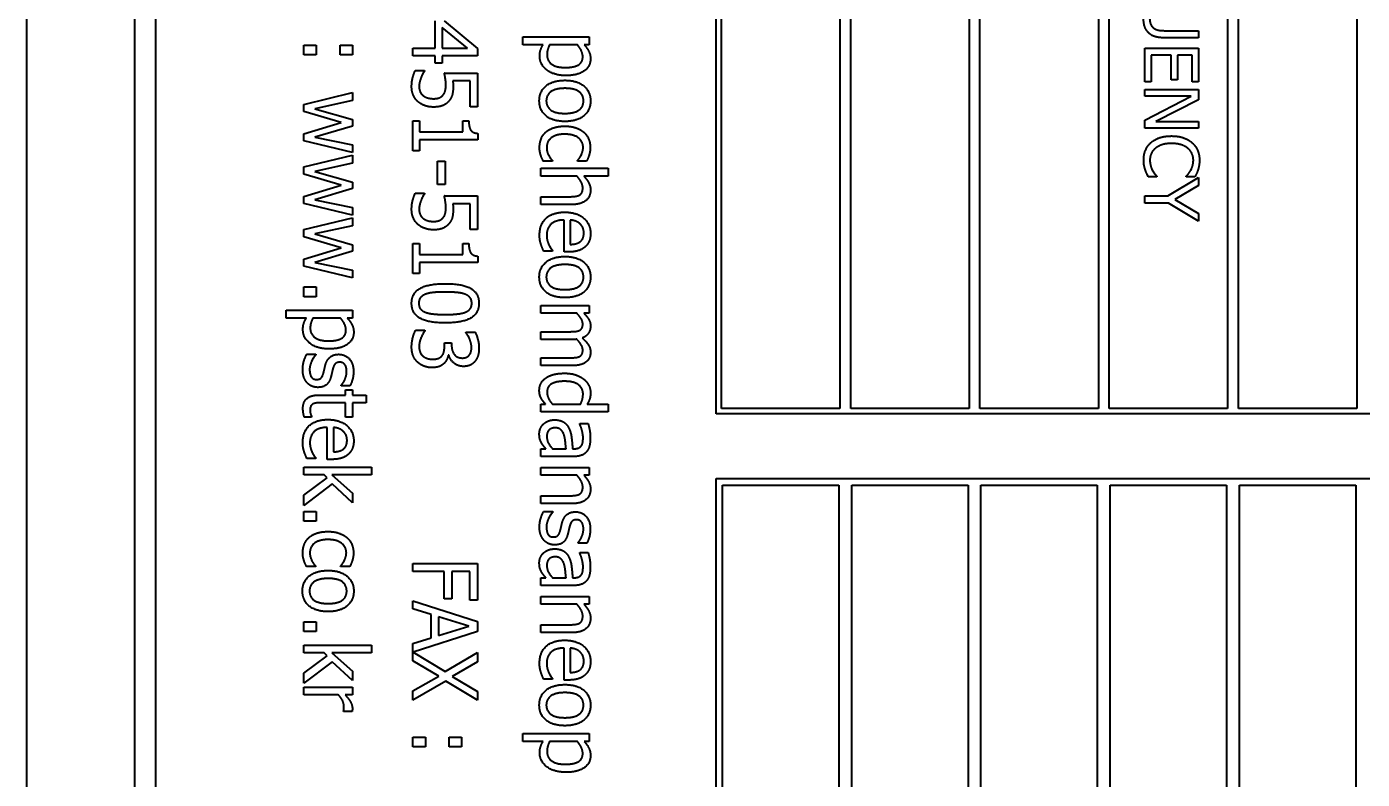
# Model space of a CAD drawing. Header units: millimetres. Extents: x 0 to 1682, y 0 to 1188.
# Drawn here: x 592.8 to 654.8, y 773.7 to 808.6 of the extents above; entities that cross this region are included whole.
import ezdxf

# ---------------------------------------------------------------- set-up
doc = ezdxf.new("R2010")
doc.units = ezdxf.units.MM
doc.header["$LTSCALE"] = 2
doc.layers.add('가시적인 것(ISO)', color=3, linetype='Continuous', lineweight=40)

msp = doc.modelspace()

# ---------------------------------------------------------------- linework, layer by layer
at = {"layer": '가시적인 것(ISO)'}
for p, q in [((592.821, 685.617), (592.821, 845.617)), ((597.821, 835.617), (597.821, 695.617)), ((624.821, 790.617), (624.821, 835.617)), ((625.071, 790.867), (625.071, 835.367)), ((630.571, 835.367), (630.571, 790.867)), ((631.071, 790.867), (631.071, 835.367)), ((636.571, 835.367), (636.571, 790.867)), ((637.071, 790.867), (637.071, 835.367)), ((642.571, 835.367), (642.571, 790.867)), ((643.071, 790.867), (643.071, 835.367)), ((648.571, 835.367), (648.571, 790.867)), ((649.071, 790.867), (649.071, 835.367)), ((654.571, 835.367), (654.571, 790.867)), ((598.821, 696.534), (598.821, 834.701)), ((611.784, 807.609), (611.784, 808.869)), ((612.107, 808.57), (612.107, 807.609)), ((613.279, 807.609), (612.107, 808.57)), ((612.207, 808.869), (613.753, 807.595)), ((615.851, 807.767), (615.851, 808.127)), ((615.851, 808.127), (618.931, 808.127)), ((618.931, 808.127), (618.931, 807.767)), ((645.65, 808.417), (647.219, 808.417)), ((647.219, 808.085), (645.659, 808.085)), ((647.219, 808.417), (647.219, 808.085)), ((605.688, 807.291), (605.688, 807.748)), ((605.688, 807.748), (606.261, 807.748)), ((606.261, 807.291), (605.688, 807.291)), ((606.261, 807.748), (606.261, 807.291)), ((607.365, 807.291), (607.365, 807.748)), ((607.365, 807.748), (607.939, 807.748)), ((607.939, 807.291), (607.365, 807.291)), ((607.939, 807.748), (607.939, 807.291)), ((610.753, 807.242), (610.753, 807.609)), ((610.753, 807.609), (611.784, 807.609)), ((611.784, 807.242), (610.753, 807.242)), ((611.784, 806.904), (611.784, 807.242)), ((612.107, 807.609), (613.279, 807.609)), ((613.753, 807.242), (612.107, 807.242)), ((612.107, 807.242), (612.107, 806.904)), ((613.753, 807.595), (613.753, 807.242)), ((616.794, 807.767), (615.851, 807.767)), ((618.379, 807.767), (617.1, 807.767)), ((618.931, 807.767), (618.695, 807.767)), ((644.719, 806.045), (644.719, 807.609)), ((644.719, 807.609), (647.219, 807.609)), ((645.942, 807.276), (645.014, 807.276)), ((645.014, 807.276), (645.014, 806.045)), ((645.942, 806.128), (645.942, 807.276)), ((646.923, 807.276), (646.238, 807.276)), ((646.238, 807.276), (646.238, 806.128)), ((646.923, 806.045), (646.923, 807.276)), ((647.219, 807.609), (647.219, 806.045)), ((612.107, 806.904), (611.784, 806.904)), ((610.86, 806.566), (611.286, 806.566)), ((611.286, 806.566), (611.286, 806.54)), ((612.207, 806.45), (613.753, 806.45)), ((613.401, 806.083), (612.601, 806.083)), ((613.401, 804.887), (613.401, 806.083)), ((613.753, 806.45), (613.753, 804.887)), ((645.014, 806.045), (644.719, 806.045)), ((646.238, 806.128), (645.942, 806.128)), ((647.219, 806.045), (646.923, 806.045)), ((605.688, 804.996), (607.939, 805.543)), ((607.939, 805.543), (607.939, 805.169)), ((644.719, 805.37), (644.719, 805.68)), ((644.719, 805.68), (647.219, 805.68)), ((647.219, 805.68), (647.219, 805.208)), ((605.688, 804.665), (605.688, 804.996)), ((607.939, 805.169), (606.196, 804.792)), ((606.196, 804.792), (607.939, 804.286)), ((613.753, 804.887), (613.401, 804.887)), ((644.719, 804.264), (646.874, 805.37)), ((646.874, 805.37), (644.719, 805.37)), ((647.219, 805.208), (645.239, 804.201)), ((607.423, 804.147), (605.688, 804.665)), ((605.688, 803.625), (607.423, 804.147)), ((607.939, 804.286), (607.939, 803.989)), ((610.753, 802.844), (610.753, 804.235)), ((610.753, 804.235), (611.059, 804.235)), ((611.059, 804.235), (611.059, 803.717)), ((613.07, 803.717), (613.07, 804.235)), ((613.07, 804.235), (613.345, 804.235)), ((644.719, 803.891), (644.719, 804.264)), ((645.239, 804.201), (647.219, 804.201)), ((647.219, 804.201), (647.219, 803.891)), ((605.688, 803.294), (605.688, 803.625)), ((607.939, 803.989), (606.196, 803.469)), ((611.059, 803.717), (613.07, 803.717)), ((613.763, 803.647), (613.763, 803.35)), ((647.219, 803.891), (644.719, 803.891)), ((607.939, 802.752), (605.688, 803.294)), ((606.196, 803.469), (607.939, 803.114)), ((607.939, 803.114), (607.939, 802.752)), ((613.763, 803.35), (611.059, 803.35)), ((611.059, 803.35), (611.059, 802.844)), ((605.688, 802.088), (607.939, 802.635)), ((607.939, 802.635), (607.939, 802.261)), ((611.059, 802.844), (610.753, 802.844)), ((611.884, 801.274), (611.884, 802.353)), ((611.884, 802.353), (612.248, 802.353)), ((612.248, 802.353), (612.248, 801.274)), ((617.232, 802.353), (616.806, 802.353)), ((617.232, 802.375), (617.232, 802.353)), ((618.384, 802.353), (618.384, 802.375)), ((618.809, 802.353), (618.384, 802.353)), ((605.688, 801.758), (605.688, 802.088)), ((607.423, 801.24), (605.688, 801.758)), ((607.939, 802.261), (606.196, 801.884)), ((606.196, 801.884), (607.939, 801.378)), ((616.68, 801.665), (616.68, 802.025)), ((616.68, 802.025), (619.814, 802.025)), ((618.362, 801.665), (616.68, 801.665)), ((619.814, 801.665), (618.681, 801.665)), ((619.814, 802.025), (619.814, 801.665)), ((605.688, 800.717), (607.423, 801.24)), ((607.939, 801.082), (606.196, 800.562)), ((607.939, 801.378), (607.939, 801.082)), ((612.248, 801.274), (611.884, 801.274)), ((645.286, 801.63), (644.889, 801.63)), ((645.286, 801.654), (645.286, 801.63)), ((645.79, 800.747), (647.219, 801.592)), ((647.219, 801.223), (646.118, 800.579)), ((646.651, 801.63), (646.651, 801.656)), ((647.052, 801.63), (646.651, 801.63)), ((647.219, 801.592), (647.219, 801.223)), ((605.688, 800.387), (605.688, 800.717)), ((606.196, 800.562), (607.939, 800.207)), ((610.86, 800.865), (611.286, 800.865)), ((611.286, 800.865), (611.286, 800.839)), ((612.207, 800.749), (613.753, 800.749)), ((613.753, 800.749), (613.753, 799.186)), ((616.68, 800.345), (616.68, 800.705)), ((616.68, 800.705), (617.963, 800.705)), ((644.719, 800.414), (644.719, 800.747)), ((644.719, 800.747), (645.79, 800.747)), ((646.118, 800.579), (647.219, 799.922)), ((607.939, 799.844), (605.688, 800.387)), ((607.939, 800.207), (607.939, 799.844)), ((613.401, 800.382), (612.601, 800.382)), ((613.401, 799.186), (613.401, 800.382)), ((618.141, 800.345), (616.68, 800.345)), ((645.825, 800.414), (644.719, 800.414)), ((647.219, 799.57), (645.825, 800.414)), ((647.219, 799.922), (647.219, 799.57)), ((605.688, 799.181), (607.939, 799.728)), ((605.688, 798.85), (605.688, 799.181)), ((607.939, 799.353), (606.196, 798.976)), ((607.939, 799.728), (607.939, 799.353)), ((613.753, 799.186), (613.401, 799.186)), ((617.767, 798.14), (617.767, 799.623)), ((618.056, 799.623), (618.056, 798.49)), ((607.423, 798.332), (605.688, 798.85)), ((606.196, 798.976), (607.939, 798.471)), ((605.688, 797.81), (607.423, 798.332)), ((607.939, 798.174), (606.196, 797.654)), ((607.939, 798.471), (607.939, 798.174)), ((610.753, 797.143), (610.753, 798.534)), ((610.753, 798.534), (611.059, 798.534)), ((611.059, 798.534), (611.059, 798.016)), ((611.059, 798.016), (613.07, 798.016)), ((613.07, 798.016), (613.07, 798.534)), ((613.07, 798.534), (613.345, 798.534)), ((613.763, 797.946), (613.763, 797.649)), ((617.232, 798.182), (616.818, 798.182)), ((617.232, 798.203), (617.232, 798.182)), ((617.973, 798.14), (617.767, 798.14)), ((605.688, 797.479), (605.688, 797.81)), ((607.939, 796.937), (605.688, 797.479)), ((606.196, 797.654), (607.939, 797.299)), ((613.763, 797.649), (611.059, 797.649)), ((611.059, 797.649), (611.059, 797.143)), ((607.939, 797.299), (607.939, 796.937)), ((611.059, 797.143), (610.753, 797.143)), ((605.688, 796.057), (605.688, 796.514)), ((605.688, 796.514), (606.261, 796.514)), ((606.261, 796.514), (606.261, 796.057)), ((606.261, 796.057), (605.688, 796.057)), ((616.68, 795.291), (616.68, 795.651)), ((616.68, 795.651), (618.931, 795.651)), ((618.931, 795.651), (618.931, 795.291)), ((604.859, 795.072), (604.859, 795.432)), ((604.859, 795.432), (607.939, 795.432)), ((605.802, 795.072), (604.859, 795.072)), ((607.387, 795.072), (606.108, 795.072)), ((607.939, 795.072), (607.703, 795.072)), ((607.939, 795.432), (607.939, 795.072)), ((618.362, 795.291), (616.68, 795.291)), ((618.931, 795.291), (618.683, 795.291)), ((610.875, 794.501), (611.3, 794.501)), ((611.3, 794.501), (611.3, 794.474)), ((613.206, 794.401), (613.206, 794.423)), ((613.206, 794.423), (613.632, 794.423)), ((616.68, 794.078), (616.68, 794.438)), ((616.68, 794.438), (617.983, 794.438)), ((612.214, 793.757), (612.214, 793.92)), ((612.214, 793.92), (612.547, 793.92)), ((612.547, 793.92), (612.547, 793.793)), ((618.163, 794.078), (616.68, 794.078)), ((605.824, 793.397), (606.249, 793.397)), ((606.249, 793.397), (606.249, 793.378)), ((612.421, 793.351), (612.392, 793.351)), ((616.68, 792.865), (616.68, 793.224)), ((616.68, 793.224), (617.983, 793.224)), ((618.163, 792.865), (616.68, 792.865)), ((607.423, 791.931), (607.423, 791.951)), ((607.829, 791.931), (607.423, 791.931)), ((606.378, 791.493), (607.625, 791.493)), ((607.625, 791.134), (606.553, 791.134)), ((607.625, 791.493), (607.625, 791.737)), ((607.625, 791.737), (607.939, 791.737)), ((607.625, 790.472), (607.625, 791.134)), ((607.939, 791.737), (607.939, 791.493)), ((607.939, 791.493), (608.585, 791.493)), ((608.585, 791.134), (607.939, 791.134)), ((607.939, 791.134), (607.939, 790.472)), ((608.585, 791.493), (608.585, 791.134)), ((616.68, 790.713), (616.68, 791.073)), ((616.68, 791.073), (616.908, 791.073)), ((619.814, 790.713), (616.68, 790.713)), ((617.227, 791.073), (618.527, 791.073)), ((618.841, 791.073), (619.814, 791.073)), ((619.814, 791.073), (619.814, 790.713)), ((671.398, 790.617), (624.821, 790.617)), ((630.571, 790.867), (625.071, 790.867)), ((636.571, 790.867), (631.071, 790.867)), ((642.571, 790.867), (637.071, 790.867)), ((648.571, 790.867), (643.071, 790.867)), ((654.571, 790.867), (649.071, 790.867)), ((606.047, 790.472), (605.707, 790.472)), ((606.047, 790.494), (606.047, 790.472)), ((606.774, 788.508), (606.774, 789.991)), ((607.064, 789.991), (607.064, 788.858)), ((607.939, 790.472), (607.625, 790.472)), ((618.496, 790.169), (618.882, 790.169)), ((618.496, 790.147), (618.496, 790.169)), ((616.68, 788.642), (616.68, 789.002)), ((616.68, 789.002), (616.918, 789.002)), ((618.219, 788.642), (616.68, 788.642)), ((617.234, 789.002), (617.859, 789.002)), ((618.16, 789.002), (618.233, 789.002)), ((605.688, 787.786), (605.688, 788.146)), ((605.688, 788.146), (608.821, 788.146)), ((606.239, 788.549), (605.826, 788.549)), ((606.239, 788.571), (606.239, 788.549)), ((606.981, 788.508), (606.774, 788.508)), ((608.821, 788.146), (608.821, 787.786)), ((616.68, 787.776), (616.68, 788.136)), ((616.68, 788.136), (618.931, 788.136)), ((618.931, 788.136), (618.931, 787.776)), ((606.628, 787.786), (605.688, 787.786)), ((605.688, 786.848), (606.774, 787.645)), ((606.774, 787.645), (606.628, 787.786)), ((608.821, 787.786), (606.988, 787.786)), ((606.988, 787.786), (607.939, 786.94)), ((618.362, 787.776), (616.68, 787.776)), ((618.931, 787.776), (618.681, 787.776)), ((624.821, 787.617), (672.821, 787.617)), ((624.821, 695.617), (624.821, 787.617)), ((606.998, 787.37), (605.688, 786.374)), ((605.688, 786.374), (605.688, 786.848)), ((607.939, 786.493), (606.998, 787.37)), ((607.939, 786.94), (607.939, 786.493)), ((616.68, 786.456), (616.68, 786.816)), ((616.68, 786.816), (617.963, 786.816)), ((625.121, 695.917), (625.121, 787.317)), ((625.121, 787.317), (630.521, 787.317)), ((630.521, 787.317), (630.521, 695.917)), ((631.121, 695.917), (631.121, 787.317)), ((631.121, 787.317), (636.521, 787.317)), ((636.521, 787.317), (636.521, 695.917)), ((637.121, 695.917), (637.121, 787.317)), ((637.121, 787.317), (642.521, 787.317)), ((642.521, 787.317), (642.521, 695.917)), ((643.121, 695.917), (643.121, 787.317)), ((643.121, 787.317), (648.521, 787.317)), ((648.521, 787.317), (648.521, 695.917)), ((649.121, 695.917), (649.121, 787.317)), ((649.121, 787.317), (654.521, 787.317)), ((654.521, 787.317), (654.521, 695.917)), ((618.141, 786.456), (616.68, 786.456)), ((605.688, 785.632), (605.688, 786.089)), ((605.688, 786.089), (606.261, 786.089)), ((606.261, 785.632), (605.688, 785.632)), ((606.261, 786.089), (606.261, 785.632)), ((616.816, 786.082), (617.241, 786.082)), ((617.241, 786.082), (617.241, 786.062)), ((618.416, 784.616), (618.416, 784.635)), ((618.822, 784.616), (618.416, 784.616)), ((618.496, 784.178), (618.882, 784.178)), ((618.496, 784.156), (618.496, 784.178)), ((606.239, 783.527), (605.814, 783.527)), ((606.239, 783.549), (606.239, 783.527)), ((607.392, 783.527), (607.392, 783.549)), ((607.817, 783.527), (607.392, 783.527)), ((610.753, 783.301), (610.753, 783.68)), ((610.753, 783.68), (613.753, 783.68)), ((612.197, 783.301), (610.753, 783.301)), ((612.197, 782.029), (612.197, 783.301)), ((613.398, 783.301), (612.552, 783.301)), ((612.552, 783.301), (612.552, 782.029)), ((613.398, 781.973), (613.398, 783.301)), ((613.753, 783.68), (613.753, 781.973)), ((616.68, 782.652), (616.68, 783.011)), ((616.68, 783.011), (616.918, 783.011)), ((618.219, 782.652), (616.68, 782.652)), ((617.234, 783.011), (617.859, 783.011)), ((618.16, 783.011), (618.233, 783.011)), ((610.753, 781.562), (610.753, 781.946)), ((610.753, 781.946), (613.753, 780.986)), ((612.552, 782.029), (612.197, 782.029)), ((613.753, 781.973), (613.398, 781.973)), ((616.68, 781.786), (616.68, 782.146)), ((616.68, 782.146), (618.931, 782.146)), ((618.931, 782.146), (618.931, 781.786)), ((611.592, 781.305), (610.753, 781.562)), ((611.592, 780.216), (611.592, 781.305)), ((613.345, 780.763), (611.932, 781.2)), ((611.932, 781.2), (611.932, 780.323)), ((618.362, 781.786), (616.68, 781.786)), ((618.931, 781.786), (618.681, 781.786)), ((605.688, 780.51), (605.688, 780.967)), ((605.688, 780.967), (606.261, 780.967)), ((606.261, 780.967), (606.261, 780.51)), ((611.932, 780.323), (613.345, 780.763)), ((613.753, 780.986), (613.753, 780.517)), ((616.68, 780.466), (616.68, 780.826)), ((616.68, 780.826), (617.963, 780.826)), ((606.261, 780.51), (605.688, 780.51)), ((610.753, 779.958), (611.592, 780.216)), ((613.753, 780.517), (610.761, 779.559)), ((618.141, 780.466), (616.68, 780.466)), ((605.688, 779.525), (605.688, 779.885)), ((605.688, 779.885), (608.821, 779.885)), ((606.628, 779.525), (605.688, 779.525)), ((605.688, 778.587), (606.774, 779.384)), ((606.774, 779.384), (606.628, 779.525)), ((608.821, 779.525), (606.988, 779.525)), ((606.988, 779.525), (607.939, 778.679)), ((608.821, 779.885), (608.821, 779.525)), ((610.753, 779.156), (610.753, 779.958)), ((610.761, 779.559), (612.253, 778.655)), ((612.253, 778.655), (613.753, 779.537)), ((613.753, 779.537), (613.753, 779.105)), ((617.767, 778.261), (617.767, 779.744)), ((618.056, 779.744), (618.056, 778.611)), ((606.998, 779.109), (605.688, 778.113)), ((607.939, 778.232), (606.998, 779.109)), ((611.952, 778.448), (610.753, 779.156)), ((613.753, 779.105), (612.574, 778.424)), ((605.688, 778.113), (605.688, 778.587)), ((607.939, 778.679), (607.939, 778.232)), ((610.753, 777.753), (611.952, 778.448)), ((612.273, 778.212), (610.753, 777.32)), ((613.753, 777.32), (612.273, 778.212)), ((612.574, 778.424), (613.753, 777.729)), ((617.232, 778.302), (616.818, 778.302)), ((617.232, 778.324), (617.232, 778.302)), ((617.973, 778.261), (617.767, 778.261)), ((605.688, 777.573), (605.688, 777.933)), ((605.688, 777.933), (607.939, 777.933)), ((607.285, 777.573), (605.688, 777.573)), ((607.939, 777.573), (607.603, 777.573)), ((607.939, 777.933), (607.939, 777.573)), ((610.753, 777.32), (610.753, 777.753)), ((613.753, 777.729), (613.753, 777.32)), ((607.533, 776.8), (607.533, 776.819)), ((607.927, 776.8), (607.533, 776.8)), ((615.851, 775.412), (615.851, 775.771)), ((615.851, 775.771), (618.931, 775.771)), ((618.931, 775.771), (618.931, 775.412)), ((610.753, 775.156), (610.753, 775.613)), ((610.753, 775.613), (611.327, 775.613)), ((611.327, 775.156), (610.753, 775.156)), ((611.327, 775.613), (611.327, 775.156)), ((612.431, 775.156), (612.431, 775.613)), ((612.431, 775.613), (613.004, 775.613)), ((613.004, 775.156), (612.431, 775.156)), ((613.004, 775.613), (613.004, 775.156)), ((616.794, 775.412), (615.851, 775.412)), ((618.379, 775.412), (617.1, 775.412)), ((618.931, 775.412), (618.695, 775.412))]:
    msp.add_line(p, q, dxfattribs=at)
for points in [[(644.897, 808.324), (644.779, 808.443), (644.666, 808.759), (644.666, 808.99)], [(644.95, 808.99), (644.95, 808.834), (645.053, 808.591), (645.154, 808.524)], [(645.154, 808.524), (645.249, 808.461), (645.482, 808.417), (645.65, 808.417)], [(645.659, 808.085), (645.397, 808.085), (645.024, 808.19), (644.897, 808.324)], [(616.636, 807.235), (616.636, 807.393), (616.714, 807.639), (616.794, 807.767)], [(617.1, 807.767), (617.03, 807.626), (616.976, 807.425), (616.976, 807.296)], [(616.976, 807.296), (616.976, 807.016), (617.409, 806.705), (617.822, 806.705)], [(618.634, 807.201), (618.634, 807.354), (618.491, 807.639), (618.379, 807.767)], [(618.695, 807.767), (618.824, 807.634), (618.994, 807.305), (618.994, 807.113)], [(617.866, 806.333), (617.302, 806.333), (616.636, 806.844), (616.636, 807.235)], [(617.822, 806.705), (618.209, 806.705), (618.634, 806.938), (618.634, 807.201)], [(618.994, 807.113), (618.994, 806.744), (618.382, 806.333), (617.866, 806.333)], [(610.69, 805.82), (610.69, 806.024), (610.785, 806.421), (610.86, 806.566)], [(611.125, 806.231), (611.084, 806.119), (611.038, 805.932), (611.038, 805.815)], [(611.286, 806.54), (611.252, 806.496), (611.164, 806.331), (611.125, 806.231)], [(612.28, 805.888), (612.28, 806.041), (612.229, 806.355), (612.207, 806.45)], [(612.601, 806.083), (612.611, 806.015), (612.618, 805.878), (612.618, 805.825)], [(616.617, 805.156), (616.617, 805.601), (617.256, 806.112), (617.805, 806.112)], [(617.805, 806.112), (618.369, 806.112), (618.994, 805.587), (618.994, 805.156)], [(610.984, 805.12), (610.848, 805.241), (610.69, 805.599), (610.69, 805.82)], [(611.038, 805.815), (611.038, 805.701), (611.125, 805.482), (611.22, 805.404)], [(611.22, 805.404), (611.31, 805.334), (611.548, 805.258), (611.709, 805.258)], [(611.709, 805.258), (611.869, 805.258), (612.073, 805.341), (612.141, 805.419)], [(612.141, 805.419), (612.217, 805.502), (612.28, 805.74), (612.28, 805.888)], [(612.618, 805.825), (612.618, 805.606), (612.542, 805.302), (612.431, 805.164)], [(617.805, 805.74), (617.38, 805.74), (616.942, 805.436), (616.942, 805.156)], [(618.668, 805.156), (618.668, 805.436), (618.243, 805.74), (617.805, 805.74)], [(611.706, 804.87), (611.49, 804.87), (611.12, 805.001), (610.984, 805.12)], [(612.431, 805.164), (612.319, 805.02), (611.978, 804.87), (611.706, 804.87)], [(617.805, 804.203), (617.237, 804.203), (616.617, 804.724), (616.617, 805.156)], [(616.942, 805.156), (616.942, 804.879), (617.373, 804.575), (617.805, 804.575)], [(618.994, 805.156), (618.994, 804.724), (618.372, 804.203), (617.805, 804.203)], [(617.805, 804.575), (618.243, 804.575), (618.668, 804.877), (618.668, 805.156)], [(613.345, 804.235), (613.345, 803.941), (613.52, 803.664), (613.763, 803.647)], [(616.629, 802.985), (616.629, 803.204), (616.772, 803.574), (616.918, 803.705)], [(616.918, 803.705), (617.061, 803.836), (617.504, 803.982), (617.801, 803.982)], [(617.801, 803.61), (617.404, 803.61), (616.959, 803.282), (616.959, 802.99)], [(617.801, 803.982), (618.097, 803.982), (618.53, 803.831), (618.676, 803.705)], [(618.651, 802.99), (618.651, 803.27), (618.207, 803.61), (617.801, 803.61)], [(618.676, 803.705), (618.824, 803.579), (618.982, 803.202), (618.982, 802.985)], [(645.002, 803.212), (645.164, 803.362), (645.65, 803.526), (645.967, 803.526)], [(645.967, 803.526), (646.281, 803.526), (646.747, 803.366), (646.919, 803.214)], [(616.687, 802.633), (616.658, 802.725), (616.629, 802.871), (616.629, 802.985)], [(616.959, 802.99), (616.959, 802.815), (617.113, 802.497), (617.232, 802.375)], [(618.552, 802.621), (618.591, 802.694), (618.651, 802.898), (618.651, 802.99)], [(618.982, 802.985), (618.982, 802.808), (618.878, 802.482), (618.809, 802.353)], [(644.674, 802.408), (644.674, 802.651), (644.838, 803.062), (645.002, 803.212)], [(645.211, 802.949), (645.087, 802.844), (644.962, 802.562), (644.962, 802.404)], [(645.967, 803.18), (645.709, 803.18), (645.338, 803.056), (645.211, 802.949)], [(646.722, 802.957), (646.595, 803.062), (646.208, 803.18), (645.967, 803.18)], [(646.979, 802.404), (646.979, 802.564), (646.848, 802.85), (646.722, 802.957)], [(646.919, 803.214), (647.087, 803.064), (647.263, 802.655), (647.263, 802.402)], [(616.806, 802.353), (616.779, 802.407), (616.704, 802.567), (616.687, 802.633)], [(618.384, 802.375), (618.418, 802.412), (618.506, 802.533), (618.552, 802.621)], [(644.747, 801.962), (644.71, 802.072), (644.674, 802.258), (644.674, 802.408)], [(644.962, 802.404), (644.962, 802.26), (645.033, 802.015), (645.085, 801.92)], [(646.86, 801.938), (646.913, 802.033), (646.979, 802.258), (646.979, 802.404)], [(647.263, 802.402), (647.263, 802.276), (647.227, 802.055), (647.198, 801.962)], [(618.634, 801.111), (618.634, 801.245), (618.484, 801.529), (618.362, 801.665)], [(618.681, 801.665), (618.834, 801.505), (618.994, 801.191), (618.994, 801.016)], [(644.889, 801.63), (644.85, 801.713), (644.779, 801.859), (644.747, 801.962)], [(645.085, 801.92), (645.138, 801.829), (645.247, 801.693), (645.286, 801.654)], [(646.651, 801.656), (646.692, 801.701), (646.805, 801.839), (646.86, 801.938)], [(647.198, 801.962), (647.172, 801.881), (647.097, 801.713), (647.052, 801.63)], [(618.467, 800.773), (618.552, 800.817), (618.634, 800.975), (618.634, 801.111)], [(610.69, 800.119), (610.69, 800.323), (610.785, 800.72), (610.86, 800.865)], [(611.125, 800.53), (611.084, 800.418), (611.038, 800.231), (611.038, 800.114)], [(611.286, 800.839), (611.252, 800.795), (611.164, 800.63), (611.125, 800.53)], [(612.28, 800.187), (612.28, 800.34), (612.229, 800.654), (612.207, 800.749)], [(617.963, 800.705), (618.119, 800.705), (618.386, 800.734), (618.467, 800.773)], [(618.994, 801.016), (618.994, 800.7), (618.557, 800.345), (618.141, 800.345)], [(610.984, 799.419), (610.848, 799.541), (610.69, 799.898), (610.69, 800.119)], [(611.038, 800.114), (611.038, 800), (611.125, 799.781), (611.22, 799.703)], [(612.141, 799.718), (612.217, 799.801), (612.28, 800.039), (612.28, 800.187)], [(612.618, 800.124), (612.618, 799.905), (612.542, 799.601), (612.431, 799.463)], [(612.601, 800.382), (612.611, 800.314), (612.618, 800.177), (612.618, 800.124)], [(616.629, 798.913), (616.629, 799.424), (617.234, 799.988), (617.793, 799.988)], [(617.793, 799.988), (618.343, 799.988), (618.994, 799.441), (618.994, 798.998)], [(611.706, 799.169), (611.49, 799.169), (611.12, 799.3), (610.984, 799.419)], [(611.22, 799.703), (611.31, 799.633), (611.548, 799.558), (611.709, 799.558)], [(612.431, 799.463), (612.319, 799.319), (611.978, 799.169), (611.706, 799.169)], [(611.709, 799.558), (611.869, 799.558), (612.073, 799.64), (612.141, 799.718)], [(617.767, 799.623), (617.375, 799.623), (616.959, 799.249), (616.959, 798.916)], [(618.506, 799.446), (618.416, 799.528), (618.199, 799.611), (618.056, 799.623)], [(618.683, 799.02), (618.683, 799.164), (618.593, 799.365), (618.506, 799.446)], [(616.692, 798.507), (616.66, 798.612), (616.629, 798.782), (616.629, 798.913)], [(616.959, 798.916), (616.959, 798.799), (617.015, 798.57), (617.059, 798.478)], [(618.056, 798.49), (618.209, 798.495), (618.433, 798.556), (618.508, 798.612)], [(618.508, 798.612), (618.593, 798.675), (618.683, 798.874), (618.683, 799.02)], [(618.994, 798.998), (618.994, 798.799), (618.873, 798.493), (618.744, 798.378)], [(613.345, 798.534), (613.345, 798.24), (613.52, 797.963), (613.763, 797.946)], [(616.818, 798.182), (616.792, 798.245), (616.714, 798.432), (616.692, 798.507)], [(617.059, 798.478), (617.108, 798.381), (617.193, 798.247), (617.232, 798.203)], [(618.744, 798.378), (618.615, 798.262), (618.243, 798.14), (617.973, 798.14)], [(616.617, 796.973), (616.617, 797.418), (617.256, 797.929), (617.805, 797.929)], [(617.805, 797.557), (617.38, 797.557), (616.942, 797.253), (616.942, 796.973)], [(617.805, 797.929), (618.369, 797.929), (618.994, 797.404), (618.994, 796.973)], [(618.668, 796.973), (618.668, 797.253), (618.243, 797.557), (617.805, 797.557)], [(617.805, 796.02), (617.237, 796.02), (616.617, 796.541), (616.617, 796.973)], [(616.942, 796.973), (616.942, 796.696), (617.373, 796.392), (617.805, 796.392)], [(618.994, 796.973), (618.994, 796.541), (618.372, 796.02), (617.805, 796.02)], [(617.805, 796.392), (618.243, 796.392), (618.668, 796.694), (618.668, 796.973)], [(610.69, 795.755), (610.69, 796.227), (611.461, 796.667), (612.251, 796.667)], [(611.346, 796.181), (611.191, 796.125), (611.023, 795.921), (611.023, 795.755)], [(612.251, 796.278), (611.935, 796.278), (611.512, 796.241), (611.346, 796.181)], [(612.251, 796.667), (613.063, 796.667), (613.814, 796.222), (613.814, 795.755)], [(613.165, 796.178), (613.012, 796.237), (612.545, 796.278), (612.251, 796.278)], [(613.481, 795.755), (613.481, 795.916), (613.323, 796.12), (613.165, 796.178)], [(612.253, 794.846), (611.446, 794.846), (610.69, 795.291), (610.69, 795.755)], [(611.023, 795.755), (611.023, 795.597), (611.181, 795.393), (611.339, 795.337)], [(613.814, 795.755), (613.814, 795.286), (613.036, 794.846), (612.253, 794.846)], [(613.17, 795.337), (613.323, 795.395), (613.481, 795.595), (613.481, 795.755)], [(605.644, 794.54), (605.644, 794.698), (605.722, 794.943), (605.802, 795.072)], [(606.108, 795.072), (606.038, 794.931), (605.984, 794.729), (605.984, 794.6)], [(607.642, 794.506), (607.642, 794.659), (607.499, 794.943), (607.387, 795.072)], [(607.703, 795.072), (607.832, 794.938), (608.002, 794.61), (608.002, 794.418)], [(611.339, 795.337), (611.487, 795.281), (611.944, 795.235), (612.253, 795.235)], [(612.253, 795.235), (612.562, 795.235), (613.017, 795.281), (613.17, 795.337)], [(618.634, 794.797), (618.634, 794.914), (618.481, 795.169), (618.362, 795.291)], [(618.683, 795.291), (618.831, 795.15), (618.994, 794.873), (618.994, 794.705)], [(606.874, 793.638), (606.31, 793.638), (605.644, 794.148), (605.644, 794.54)], [(605.984, 794.6), (605.984, 794.321), (606.417, 794.01), (606.83, 794.01)], [(606.83, 794.01), (607.217, 794.01), (607.642, 794.243), (607.642, 794.506)], [(608.002, 794.418), (608.002, 794.049), (607.389, 793.638), (606.874, 793.638)], [(610.69, 793.723), (610.69, 793.937), (610.799, 794.357), (610.875, 794.501)], [(611.3, 794.474), (611.208, 794.352), (611.038, 793.949), (611.038, 793.745)], [(613.374, 794.119), (613.333, 794.211), (613.245, 794.348), (613.206, 794.401)], [(613.632, 794.423), (613.702, 794.299), (613.816, 793.871), (613.816, 793.679)], [(617.983, 794.438), (618.138, 794.438), (618.403, 794.459), (618.476, 794.496)], [(618.476, 794.496), (618.557, 794.535), (618.634, 794.676), (618.634, 794.797)], [(618.994, 794.705), (618.994, 794.515), (618.812, 794.224), (618.605, 794.146)], [(610.967, 793.023), (610.831, 793.147), (610.69, 793.499), (610.69, 793.723)], [(611.038, 793.745), (611.038, 793.628), (611.115, 793.395), (611.205, 793.314)], [(612.107, 793.329), (612.168, 793.409), (612.214, 793.628), (612.214, 793.757)], [(612.547, 793.793), (612.547, 793.536), (612.805, 793.215), (613.051, 793.215)], [(613.469, 793.711), (613.469, 793.815), (613.415, 794.019), (613.374, 794.119)], [(613.376, 793.363), (613.427, 793.436), (613.469, 793.611), (613.469, 793.711)], [(613.816, 793.679), (613.816, 793.485), (613.734, 793.198), (613.646, 793.081)], [(618.355, 794.085), (618.321, 794.083), (618.226, 794.078), (618.163, 794.078)], [(618.634, 793.584), (618.634, 793.696), (618.491, 793.949), (618.355, 794.085)], [(618.605, 794.146), (618.797, 793.983), (618.994, 793.674), (618.994, 793.492)], [(605.634, 792.687), (605.634, 792.901), (605.756, 793.276), (605.824, 793.397)], [(606.067, 793.105), (606.021, 793.013), (605.953, 792.794), (605.953, 792.675)], [(606.249, 793.378), (606.21, 793.331), (606.118, 793.207), (606.067, 793.105)], [(606.696, 792.921), (606.772, 793.166), (607.083, 793.387), (607.307, 793.387)], [(607.358, 793.02), (607.214, 793.02), (607.076, 792.874), (607.032, 792.714)], [(607.307, 793.387), (607.611, 793.387), (607.992, 792.952), (607.992, 792.59)], [(607.674, 792.597), (607.674, 792.775), (607.516, 793.02), (607.358, 793.02)], [(611.643, 792.77), (611.441, 792.77), (611.098, 792.901), (610.967, 793.023)], [(611.205, 793.314), (611.295, 793.239), (611.509, 793.159), (611.672, 793.159)], [(611.672, 793.159), (611.835, 793.159), (612.047, 793.249), (612.107, 793.329)], [(612.392, 793.351), (612.372, 793.261), (612.285, 793.057), (612.197, 792.969)], [(613.092, 792.826), (612.844, 792.826), (612.47, 793.135), (612.421, 793.351)], [(613.051, 793.215), (613.165, 793.215), (613.328, 793.3), (613.376, 793.363)], [(613.646, 793.081), (613.551, 792.955), (613.277, 792.826), (613.092, 792.826)], [(617.983, 793.224), (618.138, 793.224), (618.403, 793.246), (618.476, 793.283)], [(618.802, 793.045), (618.7, 792.959), (618.394, 792.865), (618.163, 792.865)], [(618.476, 793.283), (618.557, 793.322), (618.634, 793.463), (618.634, 793.584)], [(618.994, 793.492), (618.994, 793.353), (618.904, 793.13), (618.802, 793.045)], [(605.838, 792.067), (605.739, 792.182), (605.634, 792.471), (605.634, 792.687)], [(605.953, 792.675), (605.953, 792.59), (605.996, 792.393), (606.028, 792.347)], [(606.286, 792.22), (606.422, 792.22), (606.558, 792.359), (606.604, 792.536)], [(606.604, 792.536), (606.623, 792.605), (606.67, 792.828), (606.696, 792.921)], [(607.032, 792.714), (607.01, 792.634), (606.966, 792.437), (606.94, 792.33)], [(607.423, 791.951), (607.54, 792.087), (607.674, 792.427), (607.674, 792.597)], [(607.992, 792.59), (607.992, 792.412), (607.9, 792.053), (607.829, 791.931)], [(612.197, 792.969), (612.112, 792.882), (611.84, 792.77), (611.643, 792.77)], [(616.918, 792.286), (617.066, 792.393), (617.504, 792.507), (617.788, 792.507)], [(617.788, 792.507), (618.085, 792.507), (618.518, 792.361), (618.681, 792.233)], [(606.337, 791.853), (606.191, 791.853), (605.933, 791.963), (605.838, 792.067)], [(606.028, 792.347), (606.074, 792.279), (606.179, 792.22), (606.286, 792.22)], [(606.94, 792.33), (606.876, 792.092), (606.587, 791.853), (606.337, 791.853)], [(616.617, 791.712), (616.617, 791.887), (616.77, 792.184), (616.918, 792.286)], [(617.796, 792.135), (617.397, 792.135), (616.976, 791.895), (616.976, 791.627)], [(618.647, 791.545), (618.647, 791.822), (618.209, 792.135), (617.796, 792.135)], [(618.681, 792.233), (618.826, 792.116), (618.994, 791.785), (618.994, 791.603)], [(605.644, 790.871), (605.644, 791.165), (605.996, 791.493), (606.378, 791.493)], [(606.553, 791.134), (606.383, 791.134), (606.196, 791.122), (606.115, 791.085)], [(616.697, 791.362), (616.658, 791.438), (616.617, 791.603), (616.617, 791.712)], [(616.908, 791.073), (616.835, 791.158), (616.738, 791.28), (616.697, 791.362)], [(616.976, 791.627), (616.976, 791.486), (617.113, 791.199), (617.227, 791.073)], [(618.527, 791.073), (618.596, 791.207), (618.647, 791.421), (618.647, 791.545)], [(618.994, 791.603), (618.994, 791.442), (618.919, 791.204), (618.841, 791.073)], [(605.707, 790.472), (605.678, 790.575), (605.644, 790.781), (605.644, 790.871)], [(606.115, 791.085), (606.045, 791.051), (605.974, 790.905), (605.974, 790.781)], [(605.974, 790.781), (605.974, 790.694), (606.03, 790.531), (606.047, 790.494)], [(605.636, 789.281), (605.636, 789.792), (606.242, 790.356), (606.801, 790.356)], [(606.774, 789.991), (606.383, 789.991), (605.967, 789.617), (605.967, 789.284)], [(606.801, 790.356), (607.35, 790.356), (608.002, 789.809), (608.002, 789.366)], [(607.513, 789.814), (607.423, 789.896), (607.207, 789.979), (607.064, 789.991)], [(616.617, 789.694), (616.617, 789.828), (616.721, 790.064), (616.816, 790.154)], [(616.816, 790.154), (616.908, 790.241), (617.181, 790.344), (617.331, 790.344)], [(617.358, 789.972), (617.164, 789.972), (616.967, 789.765), (616.967, 789.566)], [(617.331, 790.344), (617.565, 790.344), (617.895, 790.156), (617.99, 789.955)], [(617.767, 789.641), (617.72, 789.784), (617.528, 789.972), (617.358, 789.972)], [(617.99, 789.955), (618.078, 789.775), (618.143, 789.284), (618.16, 789.002)], [(618.649, 789.519), (618.649, 789.643), (618.571, 789.979), (618.496, 790.147)], [(618.882, 790.169), (618.912, 790.069), (618.985, 789.697), (618.985, 789.517)], [(605.7, 788.875), (605.668, 788.98), (605.636, 789.15), (605.636, 789.281)], [(605.967, 789.284), (605.967, 789.167), (606.023, 788.938), (606.067, 788.846)], [(607.691, 789.388), (607.691, 789.532), (607.601, 789.733), (607.513, 789.814)], [(607.516, 788.98), (607.601, 789.043), (607.691, 789.242), (607.691, 789.388)], [(608.002, 789.366), (608.002, 789.167), (607.88, 788.861), (607.752, 788.746)], [(616.726, 789.262), (616.673, 789.357), (616.617, 789.534), (616.617, 789.694)], [(616.918, 789.002), (616.884, 789.045), (616.762, 789.194), (616.726, 789.262)], [(616.967, 789.566), (616.967, 789.398), (617.12, 789.121), (617.234, 789.002)], [(617.859, 789.002), (617.847, 789.13), (617.805, 789.522), (617.767, 789.641)], [(618.574, 789.147), (618.62, 789.216), (618.649, 789.415), (618.649, 789.519)], [(618.985, 789.517), (618.985, 789.296), (618.912, 788.994), (618.817, 788.873)], [(605.826, 788.549), (605.799, 788.613), (605.722, 788.8), (605.7, 788.875)], [(606.067, 788.846), (606.115, 788.749), (606.2, 788.615), (606.239, 788.571)], [(607.752, 788.746), (607.623, 788.63), (607.251, 788.508), (606.981, 788.508)], [(607.064, 788.858), (607.217, 788.863), (607.44, 788.924), (607.516, 788.98)], [(618.817, 788.873), (618.724, 788.756), (618.43, 788.642), (618.219, 788.642)], [(618.233, 789.002), (618.365, 789.002), (618.527, 789.077), (618.574, 789.147)], [(618.634, 787.222), (618.634, 787.356), (618.484, 787.64), (618.362, 787.776)], [(618.681, 787.776), (618.834, 787.616), (618.994, 787.302), (618.994, 787.127)], [(617.963, 786.816), (618.119, 786.816), (618.386, 786.845), (618.467, 786.884)], [(618.994, 787.127), (618.994, 786.811), (618.557, 786.456), (618.141, 786.456)], [(618.467, 786.884), (618.552, 786.928), (618.634, 787.086), (618.634, 787.222)], [(616.626, 785.372), (616.626, 785.586), (616.748, 785.96), (616.816, 786.082)], [(617.059, 785.79), (617.013, 785.698), (616.945, 785.479), (616.945, 785.36)], [(617.241, 786.062), (617.203, 786.016), (617.11, 785.892), (617.059, 785.79)], [(617.596, 785.221), (617.616, 785.289), (617.662, 785.513), (617.689, 785.605)], [(617.689, 785.605), (617.764, 785.851), (618.075, 786.072), (618.299, 786.072)], [(618.35, 785.705), (618.207, 785.705), (618.068, 785.559), (618.024, 785.399)], [(618.299, 786.072), (618.603, 786.072), (618.985, 785.637), (618.985, 785.275)], [(618.666, 785.282), (618.666, 785.459), (618.508, 785.705), (618.35, 785.705)], [(605.926, 784.878), (606.069, 785.01), (606.512, 785.156), (606.808, 785.156)], [(606.808, 785.156), (607.105, 785.156), (607.538, 785.005), (607.683, 784.878)], [(616.831, 784.752), (616.731, 784.866), (616.626, 785.156), (616.626, 785.372)], [(616.945, 785.36), (616.945, 785.275), (616.989, 785.078), (617.02, 785.032)], [(617.02, 785.032), (617.066, 784.964), (617.171, 784.905), (617.278, 784.905)], [(617.278, 784.905), (617.414, 784.905), (617.55, 785.044), (617.596, 785.221)], [(617.932, 785.015), (617.869, 784.776), (617.579, 784.538), (617.329, 784.538)], [(618.024, 785.399), (618.002, 785.318), (617.959, 785.122), (617.932, 785.015)], [(618.416, 784.635), (618.532, 784.771), (618.666, 785.112), (618.666, 785.282)], [(618.985, 785.275), (618.985, 785.097), (618.892, 784.737), (618.822, 784.616)], [(605.636, 784.159), (605.636, 784.378), (605.78, 784.747), (605.926, 784.878)], [(606.808, 784.784), (606.412, 784.784), (605.967, 784.455), (605.967, 784.164)], [(607.659, 784.164), (607.659, 784.443), (607.214, 784.784), (606.808, 784.784)], [(607.683, 784.878), (607.832, 784.752), (607.99, 784.375), (607.99, 784.159)], [(616.816, 784.164), (616.908, 784.251), (617.181, 784.353), (617.331, 784.353)], [(617.329, 784.538), (617.183, 784.538), (616.925, 784.647), (616.831, 784.752)], [(617.331, 784.353), (617.565, 784.353), (617.895, 784.166), (617.99, 783.964)], [(605.695, 783.806), (605.666, 783.899), (605.636, 784.045), (605.636, 784.159)], [(605.814, 783.527), (605.787, 783.58), (605.712, 783.741), (605.695, 783.806)], [(605.967, 784.164), (605.967, 783.989), (606.12, 783.67), (606.239, 783.549)], [(607.392, 783.549), (607.426, 783.585), (607.513, 783.707), (607.559, 783.794)], [(607.559, 783.794), (607.598, 783.867), (607.659, 784.071), (607.659, 784.164)], [(607.99, 784.159), (607.99, 783.981), (607.885, 783.656), (607.817, 783.527)], [(616.617, 783.704), (616.617, 783.838), (616.721, 784.074), (616.816, 784.164)], [(616.726, 783.271), (616.673, 783.366), (616.617, 783.544), (616.617, 783.704)], [(617.358, 783.981), (617.164, 783.981), (616.967, 783.775), (616.967, 783.575)], [(617.767, 783.651), (617.72, 783.794), (617.528, 783.981), (617.358, 783.981)], [(617.99, 783.964), (618.078, 783.784), (618.143, 783.293), (618.16, 783.011)], [(618.649, 783.529), (618.649, 783.653), (618.571, 783.989), (618.496, 784.156)], [(618.882, 784.178), (618.912, 784.079), (618.985, 783.707), (618.985, 783.527)], [(605.624, 782.394), (605.624, 782.839), (606.264, 783.349), (606.813, 783.349)], [(606.813, 783.349), (607.377, 783.349), (608.002, 782.824), (608.002, 782.394)], [(616.918, 783.011), (616.884, 783.055), (616.762, 783.203), (616.726, 783.271)], [(616.967, 783.575), (616.967, 783.408), (617.12, 783.13), (617.234, 783.011)], [(617.859, 783.011), (617.847, 783.14), (617.805, 783.532), (617.767, 783.651)], [(618.233, 783.011), (618.365, 783.011), (618.527, 783.087), (618.574, 783.157)], [(618.574, 783.157), (618.62, 783.225), (618.649, 783.425), (618.649, 783.529)], [(618.985, 783.527), (618.985, 783.305), (618.912, 783.004), (618.817, 782.882)], [(606.813, 782.977), (606.388, 782.977), (605.95, 782.673), (605.95, 782.394)], [(607.676, 782.394), (607.676, 782.673), (607.251, 782.977), (606.813, 782.977)], [(618.817, 782.882), (618.724, 782.766), (618.43, 782.652), (618.219, 782.652)], [(606.813, 781.441), (606.244, 781.441), (605.624, 781.961), (605.624, 782.394)], [(605.95, 782.394), (605.95, 782.117), (606.38, 781.813), (606.813, 781.813)], [(608.002, 782.394), (608.002, 781.961), (607.38, 781.441), (606.813, 781.441)], [(606.813, 781.813), (607.251, 781.813), (607.676, 782.114), (607.676, 782.394)], [(618.634, 781.232), (618.634, 781.365), (618.484, 781.65), (618.362, 781.786)], [(618.467, 780.894), (618.552, 780.938), (618.634, 781.096), (618.634, 781.232)], [(618.681, 781.786), (618.834, 781.626), (618.994, 781.312), (618.994, 781.137)], [(617.963, 780.826), (618.119, 780.826), (618.386, 780.855), (618.467, 780.894)], [(618.994, 781.137), (618.994, 780.821), (618.557, 780.466), (618.141, 780.466)], [(616.629, 779.034), (616.629, 779.545), (617.234, 780.109), (617.793, 780.109)], [(617.793, 780.109), (618.343, 780.109), (618.994, 779.562), (618.994, 779.119)], [(617.767, 779.744), (617.375, 779.744), (616.959, 779.37), (616.959, 779.036)], [(618.506, 779.566), (618.416, 779.649), (618.199, 779.732), (618.056, 779.744)], [(618.683, 779.141), (618.683, 779.284), (618.593, 779.486), (618.506, 779.566)], [(616.692, 778.628), (616.66, 778.733), (616.629, 778.903), (616.629, 779.034)], [(616.959, 779.036), (616.959, 778.92), (617.015, 778.691), (617.059, 778.599)], [(618.056, 778.611), (618.209, 778.616), (618.433, 778.677), (618.508, 778.733)], [(618.508, 778.733), (618.593, 778.796), (618.683, 778.995), (618.683, 779.141)], [(618.994, 779.119), (618.994, 778.92), (618.873, 778.613), (618.744, 778.499)], [(616.818, 778.302), (616.792, 778.365), (616.714, 778.553), (616.692, 778.628)], [(617.059, 778.599), (617.108, 778.502), (617.193, 778.368), (617.232, 778.324)], [(618.744, 778.499), (618.615, 778.382), (618.243, 778.261), (617.973, 778.261)], [(607.55, 777.011), (607.55, 777.157), (607.416, 777.444), (607.285, 777.573)], [(607.603, 777.573), (607.788, 777.376), (607.939, 777.082), (607.939, 776.946)], [(616.617, 777.094), (616.617, 777.539), (617.256, 778.049), (617.805, 778.049)], [(617.805, 777.677), (617.38, 777.677), (616.942, 777.374), (616.942, 777.094)], [(617.805, 778.049), (618.369, 778.049), (618.994, 777.524), (618.994, 777.094)], [(618.668, 777.094), (618.668, 777.374), (618.243, 777.677), (617.805, 777.677)], [(607.533, 776.819), (607.545, 776.858), (607.55, 776.948), (607.55, 777.011)], [(607.939, 776.946), (607.939, 776.89), (607.934, 776.834), (607.927, 776.8)], [(617.805, 776.141), (617.237, 776.141), (616.617, 776.661), (616.617, 777.094)], [(616.942, 777.094), (616.942, 776.817), (617.373, 776.513), (617.805, 776.513)], [(618.994, 777.094), (618.994, 776.661), (618.372, 776.141), (617.805, 776.141)], [(617.805, 776.513), (618.243, 776.513), (618.668, 776.814), (618.668, 777.094)], [(616.636, 774.879), (616.636, 775.037), (616.714, 775.283), (616.794, 775.412)], [(617.1, 775.412), (617.03, 775.271), (616.976, 775.069), (616.976, 774.94)], [(618.634, 774.845), (618.634, 774.998), (618.491, 775.283), (618.379, 775.412)], [(618.695, 775.412), (618.824, 775.278), (618.994, 774.95), (618.994, 774.758)], [(617.866, 773.977), (617.302, 773.977), (616.636, 774.488), (616.636, 774.879)], [(616.976, 774.94), (616.976, 774.66), (617.409, 774.349), (617.822, 774.349)], [(617.822, 774.349), (618.209, 774.349), (618.634, 774.583), (618.634, 774.845)], [(618.994, 774.758), (618.994, 774.388), (618.382, 773.977), (617.866, 773.977)]]:
    msp.add_open_spline(points, degree=2, dxfattribs=at)

doc.saveas('drawing.dxf')
